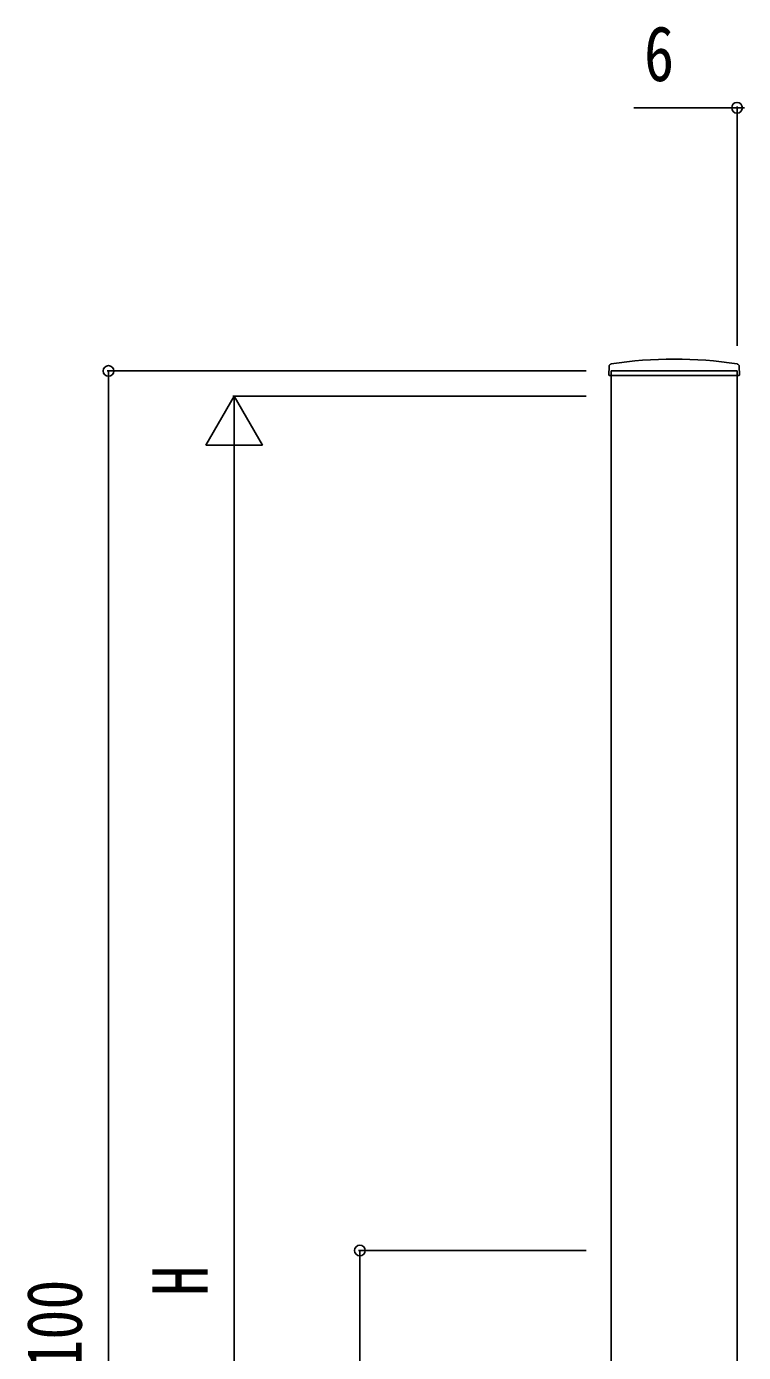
# Model space of a CAD drawing. Units: millimetres, scale not verified. Extents: x -4205 to 4205, y -2970 to 2970.
# Drawn here: x -976 to -406, y 591 to 1646 of the extents above; entities that cross this region are included whole.
import ezdxf
from ezdxf.enums import TextEntityAlignment as Align

# ---------------------------------------------------------------- set-up
doc = ezdxf.new("R2010")
doc.units = ezdxf.units.MM
doc.header["$LTSCALE"] = 10
doc.layers.add('0-6_YKK_A1', color=4, linetype='Continuous')
doc.layers.add('0-7_YKK_D', color=6, linetype='Continuous')
doc.styles.add('ＭＳ ゴシック', font='')
doc.styles.get('ＭＳ ゴシック').set_extended_font_data('MS Gothic')

msp = doc.modelspace()

# ---------------------------------------------------------------- linework, layer by layer
at = {"layer": '0-6_YKK_A1'}
for p, q in [((-512.73, 1376.02), (-513.08, 1369.36)), ((-510.98, 1372.33), (-510.98, 1368.83)), ((-409.23, 1376.02), (-408.88, 1369.36)), ((-512.58, 1368.83), (-409.38, 1368.83)), ((-510.98, -127.67), (-510.98, 1368.83)), ((-410.98, -127.67), (-410.98, 1368.83))]:
    msp.add_line(p, q, dxfattribs=at)
msp.add_lwpolyline([(-510.98, 1372.33), (-410.98, 1372.33), (-410.98, 1368.83)], dxfattribs=at)
for centre, radius, start, end in [((-510.73, 1375.91), 2, 99.0011, 177), ((-460.98, 1061.83), 320, 80.9989, 99.0011), ((-411.23, 1375.91), 2, 3, 80.9989), ((-512.58, 1369.33), 0.5, 177, 270), ((-409.38, 1369.33), 0.5, 270, 3)]:
    msp.add_arc(centre, radius, start, end, dxfattribs=at)
at = {"layer": '0-7_YKK_D'}
for p, q in [((-410.98, 1581.83), (-492.98, 1581.83)), ((-410.98, 1392.33), (-410.98, 1582.83)), ((-404.98, 1581.83), (-410.98, 1581.83)), ((-530.98, 1372.33), (-911.98, 1372.33)), ((-910.98, 1372.33), (-910.98, -127.67)), ((-810.98, 1352.33), (-833.48, 1313.36)), ((-530.98, 1352.33), (-811.98, 1352.33)), ((-810.98, 1352.33), (-788.48, 1313.36)), ((-810.98, 1352.33), (-810.98, 1274.39)), ((-833.48, 1313.36), (-788.48, 1313.36)), ((-810.98, 1307.33), (-810.98, -2.67)), ((-530.98, 672.33), (-711.98, 672.33)), ((-710.98, 672.33), (-710.98, -47.67))]:
    msp.add_line(p, q, dxfattribs=at)
for centre in [(-410.98, 1581.83), (-910.98, 1372.33), (-710.98, 672.33)]:
    msp.add_circle(centre, 4.25, dxfattribs=at)

# ---------------------------------------------------------------- texts
at = {"layer": '0-7_YKK_D', "style": 'ＭＳ ゴシック', "width": 0.8}
msp.add_text('6', height=43.99, dxfattribs=at).set_placement((-484.98, 1589.83), align=Align.BOTTOM_LEFT)
for s, p in [('H', (-818.98, 636.33)), ('H+100', (-918.98, 529.53))]:
    msp.add_text(s, height=43.99, rotation=90, dxfattribs=at).set_placement(p, align=Align.BOTTOM_LEFT)

doc.saveas('drawing.dxf')
